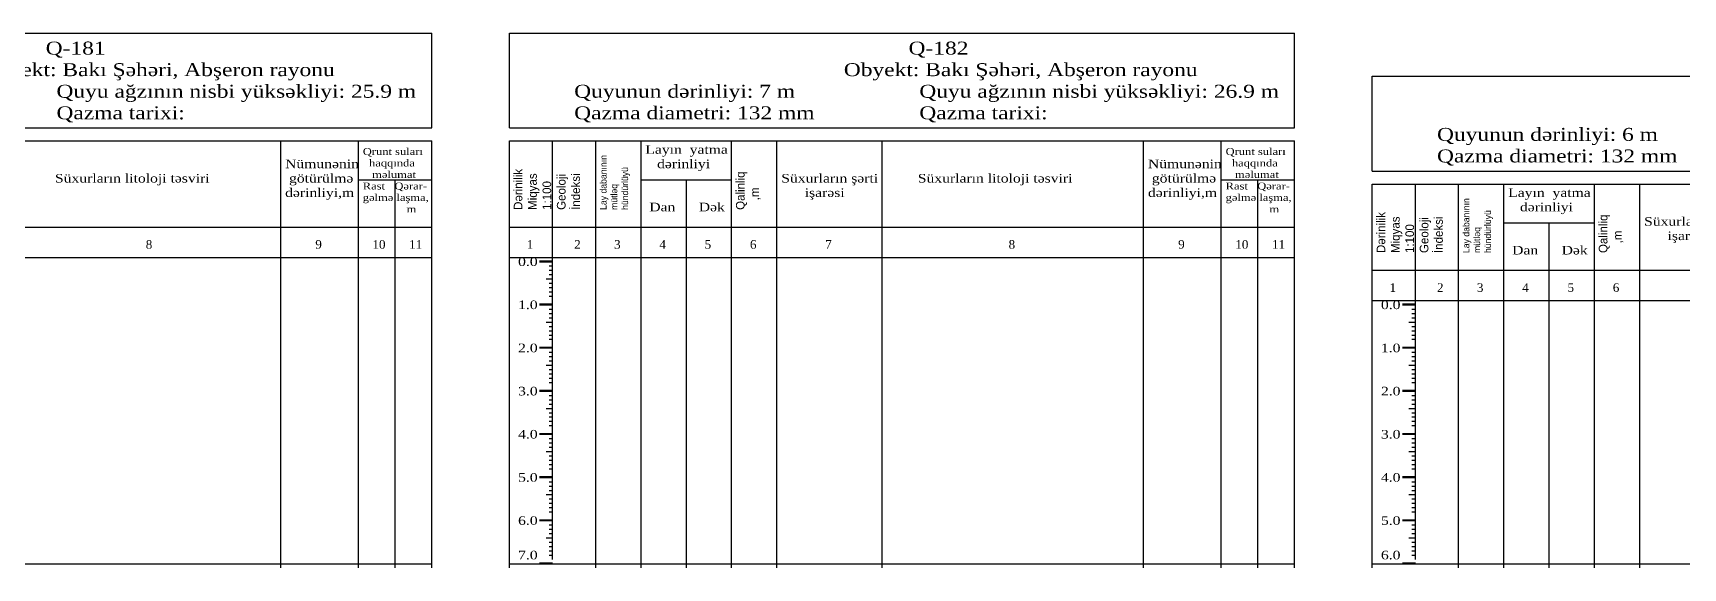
# Model space of a CAD drawing. Header units: metres. Extents: x -12 to 2972, y -44 to 382.
# Drawn here: x 1479.6 to 1862, y 258 to 382 of the extents above; entities that cross this region are included whole.
import ezdxf

# ---------------------------------------------------------------- set-up
doc = ezdxf.new("R2010")
doc.units = ezdxf.units.M
doc.styles.add('Times New Roman', font='Times New Roman')
doc.styles.add('Times New Roman_Bold', font='Times New Roman', dxfattribs={"width": 1.2})

msp = doc.modelspace()

# ---------------------------------------------------------------- linework, layer by layer
at = {"color": 7}
for p, q in [((1390, 382), (1572, 382)), ((1572, 360), (1572, 382)), ((1590, 382), (1772, 382)), ((1590, 360), (1590, 382)), ((1772, 360), (1772, 382)), ((1790, 372), (1972, 372)), ((1790, 350), (1790, 372)), ((1390, 360), (1572, 360)), ((1590, 360), (1772, 360)), ((1390, 357), (1572, 357)), ((1537, 258), (1537, 357)), ((1555, 258), (1555, 357)), ((1572, 259), (1572, 357)), ((1572, 258), (1572, 357)), ((1590, 357), (1772, 357)), ((1590, 258), (1590, 357)), ((1600, 330), (1600, 357)), ((1610, 258), (1610, 357)), ((1620.5, 258), (1620.5, 357)), ((1641.5, 258), (1641.5, 357)), ((1652, 258), (1652, 357)), ((1676.4, 258), (1676.4, 357)), ((1737, 258), (1737, 357)), ((1755, 258), (1755, 357)), ((1772, 259), (1772, 357)), ((1772, 258), (1772, 357)), ((1790, 350), (1972, 350)), ((1555, 348), (1572, 348)), ((1563.5, 258), (1563.5, 348)), ((1620.5, 348), (1641.5, 348)), ((1631, 258), (1631, 348)), ((1755, 348), (1772, 348)), ((1763.5, 258), (1763.5, 348)), ((1790, 347), (1972, 347)), ((1790, 258), (1790, 347)), ((1800, 320), (1800, 347)), ((1810, 258), (1810, 347)), ((1820.5, 258), (1820.5, 347)), ((1841.5, 258), (1841.5, 347)), ((1852, 258), (1852, 347)), ((1390, 337), (1572, 337)), ((1590, 337), (1772, 337)), ((1820.5, 338), (1841.5, 338)), ((1831, 258), (1831, 338)), ((1390, 330), (1572, 330)), ((1590, 330), (1772, 330)), ((1790, 327), (1972, 327)), ((1790, 320), (1972, 320)), ((1390, 259), (1572, 259)), ((1590, 259), (1772, 259)), ((1790, 259), (1972, 259))]:
    msp.add_line(p, q, dxfattribs=at)
for p, q in [((1597, 329.19), (1600, 329.19)), ((1597, 329.18), (1600, 329.18)), ((1597, 329.17), (1600, 329.17)), ((1597, 329.16), (1600, 329.16)), ((1597, 329.15), (1600, 329.15)), ((1597, 329.14), (1600, 329.14)), ((1597, 329.13), (1600, 329.13)), ((1597, 329.12), (1600, 329.12)), ((1597, 329.11), (1600, 329.11)), ((1597, 329.1), (1600, 329.1)), ((1597, 329.09), (1600, 329.09)), ((1597, 329.08), (1600, 329.08)), ((1597, 329.07), (1600, 329.07)), ((1597, 329.06), (1600, 329.06)), ((1597, 329.05), (1600, 329.05)), ((1597, 329.04), (1600, 329.04)), ((1597, 329.03), (1600, 329.03)), ((1597, 329.02), (1600, 329.02)), ((1597, 329.01), (1600, 329.01)), ((1597, 329), (1600, 329)), ((1599.2, 329), (1600, 329)), ((1600, 260), (1600, 330)), ((1599.2, 328), (1600, 328)), ((1599.2, 327), (1600, 327)), ((1599.2, 326), (1600, 326)), ((1598.5, 325), (1600, 325)), ((1599.2, 324), (1600, 324)), ((1599.2, 323), (1600, 323)), ((1599.2, 322), (1600, 322)), ((1597, 319.19), (1600, 319.19)), ((1597, 319.18), (1600, 319.18)), ((1597, 319.17), (1600, 319.17)), ((1597, 319.16), (1600, 319.16)), ((1597, 319.15), (1600, 319.15)), ((1597, 319.14), (1600, 319.14)), ((1597, 319.13), (1600, 319.13)), ((1597, 319.12), (1600, 319.12)), ((1597, 319.11), (1600, 319.11)), ((1597, 319.1), (1600, 319.1)), ((1597, 319.09), (1600, 319.09)), ((1597, 319.08), (1600, 319.08)), ((1597, 319.07), (1600, 319.07)), ((1597, 319.06), (1600, 319.06)), ((1597, 319.05), (1600, 319.05)), ((1597, 319.04), (1600, 319.04)), ((1597, 319.03), (1600, 319.03)), ((1597, 319.02), (1600, 319.02)), ((1597, 319.01), (1600, 319.01)), ((1597, 319), (1600, 319)), ((1599.2, 321), (1600, 321)), ((1599.2, 319), (1600, 319)), ((1599.2, 318), (1600, 318)), ((1797, 319.19), (1800, 319.19)), ((1797, 319.18), (1800, 319.18)), ((1797, 319.17), (1800, 319.17)), ((1797, 319.16), (1800, 319.16)), ((1797, 319.15), (1800, 319.15)), ((1797, 319.14), (1800, 319.14)), ((1797, 319.13), (1800, 319.13)), ((1797, 319.12), (1800, 319.12)), ((1797, 319.11), (1800, 319.11)), ((1797, 319.1), (1800, 319.1)), ((1797, 319.09), (1800, 319.09)), ((1797, 319.08), (1800, 319.08)), ((1797, 319.07), (1800, 319.07)), ((1797, 319.06), (1800, 319.06)), ((1797, 319.05), (1800, 319.05)), ((1797, 319.04), (1800, 319.04)), ((1797, 319.03), (1800, 319.03)), ((1797, 319.02), (1800, 319.02)), ((1797, 319.01), (1800, 319.01)), ((1797, 319), (1800, 319)), ((1799.2, 319), (1800, 319)), ((1799.2, 318), (1800, 318)), ((1800, 260), (1800, 320)), ((1598.5, 315), (1600, 315)), ((1599.2, 317), (1600, 317)), ((1599.2, 316), (1600, 316)), ((1599.2, 314), (1600, 314)), ((1798.5, 315), (1800, 315)), ((1799.2, 317), (1800, 317)), ((1799.2, 316), (1800, 316)), ((1799.2, 314), (1800, 314)), ((1599.2, 313), (1600, 313)), ((1599.2, 312), (1600, 312)), ((1599.2, 311), (1600, 311)), ((1799.2, 313), (1800, 313)), ((1799.2, 312), (1800, 312)), ((1799.2, 311), (1800, 311)), ((1597, 309.19), (1600, 309.19)), ((1597, 309.18), (1600, 309.18)), ((1597, 309.17), (1600, 309.17)), ((1597, 309.16), (1600, 309.16)), ((1597, 309.15), (1600, 309.15)), ((1597, 309.14), (1600, 309.14)), ((1597, 309.13), (1600, 309.13)), ((1597, 309.12), (1600, 309.12)), ((1597, 309.11), (1600, 309.11)), ((1597, 309.1), (1600, 309.1)), ((1597, 309.09), (1600, 309.09)), ((1597, 309.08), (1600, 309.08)), ((1597, 309.07), (1600, 309.07)), ((1597, 309.06), (1600, 309.06)), ((1597, 309.05), (1600, 309.05)), ((1597, 309.04), (1600, 309.04)), ((1597, 309.03), (1600, 309.03)), ((1597, 309.02), (1600, 309.02)), ((1597, 309.01), (1600, 309.01)), ((1597, 309), (1600, 309)), ((1599.2, 309), (1600, 309)), ((1599.2, 308), (1600, 308)), ((1599.2, 307), (1600, 307)), ((1599.2, 306), (1600, 306)), ((1797, 309.19), (1800, 309.19)), ((1797, 309.18), (1800, 309.18)), ((1797, 309.17), (1800, 309.17)), ((1797, 309.16), (1800, 309.16)), ((1797, 309.15), (1800, 309.15)), ((1797, 309.14), (1800, 309.14)), ((1797, 309.13), (1800, 309.13)), ((1797, 309.12), (1800, 309.12)), ((1797, 309.11), (1800, 309.11)), ((1797, 309.1), (1800, 309.1)), ((1797, 309.09), (1800, 309.09)), ((1797, 309.08), (1800, 309.08)), ((1797, 309.07), (1800, 309.07)), ((1797, 309.06), (1800, 309.06)), ((1797, 309.05), (1800, 309.05)), ((1797, 309.04), (1800, 309.04)), ((1797, 309.03), (1800, 309.03)), ((1797, 309.02), (1800, 309.02)), ((1797, 309.01), (1800, 309.01)), ((1797, 309), (1800, 309)), ((1799.2, 309), (1800, 309)), ((1799.2, 308), (1800, 308)), ((1799.2, 307), (1800, 307)), ((1799.2, 306), (1800, 306)), ((1598.5, 305), (1600, 305)), ((1599.2, 304), (1600, 304)), ((1599.2, 303), (1600, 303)), ((1798.5, 305), (1800, 305)), ((1799.2, 304), (1800, 304)), ((1799.2, 303), (1800, 303)), ((1597, 299.19), (1600, 299.19)), ((1597, 299.18), (1600, 299.18)), ((1597, 299.17), (1600, 299.17)), ((1597, 299.16), (1600, 299.16)), ((1597, 299.15), (1600, 299.15)), ((1597, 299.14), (1600, 299.14)), ((1597, 299.13), (1600, 299.13)), ((1597, 299.12), (1600, 299.12)), ((1597, 299.11), (1600, 299.11)), ((1597, 299.1), (1600, 299.1)), ((1597, 299.09), (1600, 299.09)), ((1597, 299.08), (1600, 299.08)), ((1597, 299.07), (1600, 299.07)), ((1597, 299.06), (1600, 299.06)), ((1597, 299.05), (1600, 299.05)), ((1597, 299.04), (1600, 299.04)), ((1597, 299.03), (1600, 299.03)), ((1597, 299.02), (1600, 299.02)), ((1597, 299.01), (1600, 299.01)), ((1597, 299), (1600, 299)), ((1599.2, 302), (1600, 302)), ((1599.2, 301), (1600, 301)), ((1599.2, 299), (1600, 299)), ((1797, 299.19), (1800, 299.19)), ((1797, 299.18), (1800, 299.18)), ((1797, 299.17), (1800, 299.17)), ((1797, 299.16), (1800, 299.16)), ((1797, 299.15), (1800, 299.15)), ((1797, 299.14), (1800, 299.14)), ((1797, 299.13), (1800, 299.13)), ((1797, 299.12), (1800, 299.12)), ((1797, 299.11), (1800, 299.11)), ((1797, 299.1), (1800, 299.1)), ((1797, 299.09), (1800, 299.09)), ((1797, 299.08), (1800, 299.08)), ((1797, 299.07), (1800, 299.07)), ((1797, 299.06), (1800, 299.06)), ((1797, 299.05), (1800, 299.05)), ((1797, 299.04), (1800, 299.04)), ((1797, 299.03), (1800, 299.03)), ((1797, 299.02), (1800, 299.02)), ((1797, 299.01), (1800, 299.01)), ((1797, 299), (1800, 299)), ((1799.2, 302), (1800, 302)), ((1799.2, 301), (1800, 301)), ((1799.2, 299), (1800, 299)), ((1598.5, 295), (1600, 295)), ((1599.2, 298), (1600, 298)), ((1599.2, 297), (1600, 297)), ((1599.2, 296), (1600, 296)), ((1798.5, 295), (1800, 295)), ((1799.2, 298), (1800, 298)), ((1799.2, 297), (1800, 297)), ((1799.2, 296), (1800, 296)), ((1599.2, 294), (1600, 294)), ((1599.2, 293), (1600, 293)), ((1599.2, 292), (1600, 292)), ((1599.2, 291), (1600, 291)), ((1799.2, 294), (1800, 294)), ((1799.2, 293), (1800, 293)), ((1799.2, 292), (1800, 292)), ((1799.2, 291), (1800, 291)), ((1597, 289.19), (1600, 289.19)), ((1597, 289.18), (1600, 289.18)), ((1597, 289.17), (1600, 289.17)), ((1597, 289.16), (1600, 289.16)), ((1597, 289.15), (1600, 289.15)), ((1597, 289.14), (1600, 289.14)), ((1597, 289.13), (1600, 289.13)), ((1597, 289.12), (1600, 289.12)), ((1597, 289.11), (1600, 289.11)), ((1597, 289.1), (1600, 289.1)), ((1597, 289.09), (1600, 289.09)), ((1597, 289.08), (1600, 289.08)), ((1597, 289.07), (1600, 289.07)), ((1597, 289.06), (1600, 289.06)), ((1597, 289.05), (1600, 289.05)), ((1597, 289.04), (1600, 289.04)), ((1597, 289.03), (1600, 289.03)), ((1597, 289.02), (1600, 289.02)), ((1597, 289.01), (1600, 289.01)), ((1597, 289), (1600, 289)), ((1599.2, 289), (1600, 289)), ((1599.2, 288), (1600, 288)), ((1599.2, 287), (1600, 287)), ((1797, 289.19), (1800, 289.19)), ((1797, 289.18), (1800, 289.18)), ((1797, 289.17), (1800, 289.17)), ((1797, 289.16), (1800, 289.16)), ((1797, 289.15), (1800, 289.15)), ((1797, 289.14), (1800, 289.14)), ((1797, 289.13), (1800, 289.13)), ((1797, 289.12), (1800, 289.12)), ((1797, 289.11), (1800, 289.11)), ((1797, 289.1), (1800, 289.1)), ((1797, 289.09), (1800, 289.09)), ((1797, 289.08), (1800, 289.08)), ((1797, 289.07), (1800, 289.07)), ((1797, 289.06), (1800, 289.06)), ((1797, 289.05), (1800, 289.05)), ((1797, 289.04), (1800, 289.04)), ((1797, 289.03), (1800, 289.03)), ((1797, 289.02), (1800, 289.02)), ((1797, 289.01), (1800, 289.01)), ((1797, 289), (1800, 289)), ((1799.2, 289), (1800, 289)), ((1799.2, 288), (1800, 288)), ((1799.2, 287), (1800, 287)), ((1598.5, 285), (1600, 285)), ((1599.2, 286), (1600, 286)), ((1599.2, 284), (1600, 284)), ((1798.5, 285), (1800, 285)), ((1799.2, 286), (1800, 286)), ((1799.2, 284), (1800, 284)), ((1599.2, 283), (1600, 283)), ((1599.2, 282), (1600, 282)), ((1599.2, 281), (1600, 281)), ((1799.2, 283), (1800, 283)), ((1799.2, 282), (1800, 282)), ((1799.2, 281), (1800, 281)), ((1597, 279.19), (1600, 279.19)), ((1597, 279.18), (1600, 279.18)), ((1597, 279.17), (1600, 279.17)), ((1597, 279.16), (1600, 279.16)), ((1597, 279.15), (1600, 279.15)), ((1597, 279.14), (1600, 279.14)), ((1597, 279.13), (1600, 279.13)), ((1597, 279.12), (1600, 279.12)), ((1597, 279.11), (1600, 279.11)), ((1597, 279.1), (1600, 279.1)), ((1597, 279.09), (1600, 279.09)), ((1597, 279.08), (1600, 279.08)), ((1597, 279.07), (1600, 279.07)), ((1597, 279.06), (1600, 279.06)), ((1597, 279.05), (1600, 279.05)), ((1597, 279.04), (1600, 279.04)), ((1597, 279.03), (1600, 279.03)), ((1597, 279.02), (1600, 279.02)), ((1597, 279.01), (1600, 279.01)), ((1597, 279), (1600, 279)), ((1599.2, 279), (1600, 279)), ((1599.2, 278), (1600, 278)), ((1599.2, 277), (1600, 277)), ((1599.2, 276), (1600, 276)), ((1797, 279.19), (1800, 279.19)), ((1797, 279.18), (1800, 279.18)), ((1797, 279.17), (1800, 279.17)), ((1797, 279.16), (1800, 279.16)), ((1797, 279.15), (1800, 279.15)), ((1797, 279.14), (1800, 279.14)), ((1797, 279.13), (1800, 279.13)), ((1797, 279.12), (1800, 279.12)), ((1797, 279.11), (1800, 279.11)), ((1797, 279.1), (1800, 279.1)), ((1797, 279.09), (1800, 279.09)), ((1797, 279.08), (1800, 279.08)), ((1797, 279.07), (1800, 279.07)), ((1797, 279.06), (1800, 279.06)), ((1797, 279.05), (1800, 279.05)), ((1797, 279.04), (1800, 279.04)), ((1797, 279.03), (1800, 279.03)), ((1797, 279.02), (1800, 279.02)), ((1797, 279.01), (1800, 279.01)), ((1797, 279), (1800, 279)), ((1799.2, 279), (1800, 279)), ((1799.2, 278), (1800, 278)), ((1799.2, 277), (1800, 277)), ((1799.2, 276), (1800, 276)), ((1598.5, 275), (1600, 275)), ((1599.2, 274), (1600, 274)), ((1599.2, 273), (1600, 273)), ((1599.2, 272), (1600, 272)), ((1798.5, 275), (1800, 275)), ((1799.2, 274), (1800, 274)), ((1799.2, 273), (1800, 273)), ((1799.2, 272), (1800, 272)), ((1597, 269.19), (1600, 269.19)), ((1597, 269.18), (1600, 269.18)), ((1597, 269.17), (1600, 269.17)), ((1597, 269.16), (1600, 269.16)), ((1597, 269.15), (1600, 269.15)), ((1597, 269.14), (1600, 269.14)), ((1597, 269.13), (1600, 269.13)), ((1597, 269.12), (1600, 269.12)), ((1597, 269.11), (1600, 269.11)), ((1597, 269.1), (1600, 269.1)), ((1597, 269.09), (1600, 269.09)), ((1597, 269.08), (1600, 269.08)), ((1597, 269.07), (1600, 269.07)), ((1597, 269.06), (1600, 269.06)), ((1597, 269.05), (1600, 269.05)), ((1597, 269.04), (1600, 269.04)), ((1597, 269.03), (1600, 269.03)), ((1597, 269.02), (1600, 269.02)), ((1597, 269.01), (1600, 269.01)), ((1597, 269), (1600, 269)), ((1599.2, 271), (1600, 271)), ((1599.2, 269), (1600, 269)), ((1599.2, 268), (1600, 268)), ((1797, 269.19), (1800, 269.19)), ((1797, 269.18), (1800, 269.18)), ((1797, 269.17), (1800, 269.17)), ((1797, 269.16), (1800, 269.16)), ((1797, 269.15), (1800, 269.15)), ((1797, 269.14), (1800, 269.14)), ((1797, 269.13), (1800, 269.13)), ((1797, 269.12), (1800, 269.12)), ((1797, 269.11), (1800, 269.11)), ((1797, 269.1), (1800, 269.1)), ((1797, 269.09), (1800, 269.09)), ((1797, 269.08), (1800, 269.08)), ((1797, 269.07), (1800, 269.07)), ((1797, 269.06), (1800, 269.06)), ((1797, 269.05), (1800, 269.05)), ((1797, 269.04), (1800, 269.04)), ((1797, 269.03), (1800, 269.03)), ((1797, 269.02), (1800, 269.02)), ((1797, 269.01), (1800, 269.01)), ((1797, 269), (1800, 269)), ((1799.2, 271), (1800, 271)), ((1799.2, 269), (1800, 269)), ((1799.2, 268), (1800, 268)), ((1598.5, 265), (1600, 265)), ((1599.2, 267), (1600, 267)), ((1599.2, 266), (1600, 266)), ((1599.2, 264), (1600, 264)), ((1798.5, 265), (1800, 265)), ((1799.2, 267), (1800, 267)), ((1799.2, 266), (1800, 266)), ((1799.2, 264), (1800, 264)), ((1599.2, 263), (1600, 263)), ((1599.2, 262), (1600, 262)), ((1599.2, 261), (1600, 261)), ((1799.2, 263), (1800, 263)), ((1799.2, 262), (1800, 262)), ((1799.2, 261), (1800, 261)), ((1597, 259.19), (1600, 259.19)), ((1597, 259.18), (1600, 259.18)), ((1597, 259.17), (1600, 259.17)), ((1597, 259.16), (1600, 259.16)), ((1597, 259.15), (1600, 259.15)), ((1597, 259.14), (1600, 259.14)), ((1597, 259.13), (1600, 259.13)), ((1597, 259.12), (1600, 259.12)), ((1597, 259.11), (1600, 259.11)), ((1597, 259.1), (1600, 259.1)), ((1597, 259.09), (1600, 259.09)), ((1597, 259.08), (1600, 259.08)), ((1597, 259.07), (1600, 259.07)), ((1597, 259.06), (1600, 259.06)), ((1597, 259.05), (1600, 259.05)), ((1597, 259.04), (1600, 259.04)), ((1597, 259.03), (1600, 259.03)), ((1597, 259.02), (1600, 259.02)), ((1597, 259.01), (1600, 259.01)), ((1597, 259), (1600, 259)), ((1797, 259.19), (1800, 259.19)), ((1797, 259.18), (1800, 259.18)), ((1797, 259.17), (1800, 259.17)), ((1797, 259.16), (1800, 259.16)), ((1797, 259.15), (1800, 259.15)), ((1797, 259.14), (1800, 259.14)), ((1797, 259.13), (1800, 259.13)), ((1797, 259.12), (1800, 259.12)), ((1797, 259.11), (1800, 259.11)), ((1797, 259.1), (1800, 259.1)), ((1797, 259.09), (1800, 259.09)), ((1797, 259.08), (1800, 259.08)), ((1797, 259.07), (1800, 259.07)), ((1797, 259.06), (1800, 259.06)), ((1797, 259.05), (1800, 259.05)), ((1797, 259.04), (1800, 259.04)), ((1797, 259.03), (1800, 259.03)), ((1797, 259.02), (1800, 259.02)), ((1797, 259.01), (1800, 259.01)), ((1797, 259), (1800, 259))]:
    msp.add_line(p, q)

# ---------------------------------------------------------------- texts
at = {"attachment_point": 1}
for s, insert, char_height, style in [('Q-181', (1482.5, 380), 3, 'Times New Roman_Bold'), ('Q-182', (1682.5, 380), 3, 'Times New Roman_Bold'), ('Obyekt: Bakı Şəhəri, Abşeron rayonu', (1467.5, 375), 3, 'Times New Roman_Bold'), ('Obyekt: Bakı Şəhəri, Abşeron rayonu', (1667.5, 375), 3, 'Times New Roman_Bold'), ('Quyu ağzının nisbi yüksəkliyi: 25.9 m', (1485, 370), 3, 'Times New Roman_Bold'), ('Quyunun dərinliyi: 7 m', (1605, 370), 3, 'Times New Roman_Bold'), ('Quyu ağzının nisbi yüksəkliyi: 26.9 m', (1685, 370), 3, 'Times New Roman_Bold'), ('Qazma tarixi:  ', (1485, 365), 3, 'Times New Roman_Bold'), ('Qazma diametri: 132 mm', (1605, 365), 3, 'Times New Roman_Bold'), ('Qazma tarixi:  ', (1685, 365), 3, 'Times New Roman_Bold'), ('Quyunun dərinliyi: 6 m', (1805, 360), 3, 'Times New Roman_Bold'), ('Layın  yatma\\P   dərinliyi\\P \\P \\P Dan      Dək', (1621.5, 356), 2, 'Times New Roman_Bold'), ('\\PNümunənin\\P götürülmə\\Pdərinliyi,m', (1538, 356), 2, 'Times New Roman_Bold'), (' \\PQrunt suları\\P  haqqında\\P   məlumat\\PRast   Qərar-\\Pgəlmə laşma,\\P              m ', (1556, 358), 1.6, 'Times New Roman_Bold'), ('\\PNümunənin\\P götürülmə\\Pdərinliyi,m', (1738, 356), 2, 'Times New Roman_Bold'), (' \\PQrunt suları\\P  haqqında\\P   məlumat\\PRast   Qərar-\\Pgəlmə laşma,\\P              m ', (1756, 358), 1.6, 'Times New Roman_Bold'), ('Qazma diametri: 132 mm', (1805, 355), 3, 'Times New Roman_Bold'), ('\\P \\P        Süxurların litoloji təsviri', (1477.4, 356), 2, 'Times New Roman_Bold'), ('\\P\\PSüxurların şərti\\P      işarəsi', (1653, 356), 2, 'Times New Roman_Bold'), ('\\P \\P        Süxurların litoloji təsviri', (1677.4, 356), 2, 'Times New Roman_Bold'), ('Layın  yatma\\P   dərinliyi\\P \\P \\P Dan      Dək', (1821.5, 346), 2, 'Times New Roman_Bold'), ('\\P\\PSüxurların şərti\\P      işarəsi', (1853, 346), 2, 'Times New Roman_Bold'), ('8', (1505.7, 334), 2, 'Times New Roman'), ('9', (1545, 334), 2, 'Times New Roman'), ('10', (1558.25, 334), 2, 'Times New Roman'), ('11', (1566.75, 334), 2, 'Times New Roman'), ('1', (1594, 334), 2, 'Times New Roman'), ('2', (1605, 334), 2, 'Times New Roman'), ('3', (1614.25, 334), 2, 'Times New Roman'), ('4', (1624.75, 334), 2, 'Times New Roman'), ('5', (1635.25, 334), 2, 'Times New Roman'), ('6', (1645.75, 334), 2, 'Times New Roman'), ('7', (1663.2, 334), 2, 'Times New Roman'), ('8', (1705.7, 334), 2, 'Times New Roman'), ('9', (1745, 334), 2, 'Times New Roman'), ('10', (1758.25, 334), 2, 'Times New Roman'), ('11', (1766.75, 334), 2, 'Times New Roman'), ('0.0', (1592, 330), 2, 'Times New Roman_Bold'), ('1', (1794, 324), 2, 'Times New Roman'), ('2', (1805, 324), 2, 'Times New Roman'), ('3', (1814.25, 324), 2, 'Times New Roman'), ('4', (1824.75, 324), 2, 'Times New Roman'), ('5', (1835.25, 324), 2, 'Times New Roman'), ('6', (1845.75, 324), 2, 'Times New Roman'), ('1.0', (1592, 320), 2, 'Times New Roman_Bold'), ('0.0', (1792, 320), 2, 'Times New Roman_Bold'), ('2.0', (1592, 310), 2, 'Times New Roman_Bold'), ('1.0', (1792, 310), 2, 'Times New Roman_Bold'), ('3.0', (1592, 300), 2, 'Times New Roman_Bold'), ('2.0', (1792, 300), 2, 'Times New Roman_Bold'), ('4.0', (1592, 290), 2, 'Times New Roman_Bold'), ('3.0', (1792, 290), 2, 'Times New Roman_Bold'), ('5.0', (1592, 280), 2, 'Times New Roman_Bold'), ('4.0', (1792, 280), 2, 'Times New Roman_Bold'), ('6.0', (1592, 270), 2, 'Times New Roman_Bold'), ('5.0', (1792, 270), 2, 'Times New Roman_Bold'), ('7.0', (1592, 262), 2, 'Times New Roman_Bold'), ('6.0', (1792, 262), 2, 'Times New Roman_Bold')]:
    msp.add_mtext(s, dxfattribs=dict(at, insert=insert, char_height=char_height, style=style))
at = {"attachment_point": 1, "rotation": 90}
for s, insert, char_height in [('Lay dabanının\\Pmütləq\\Phündürlüyü', (1611, 341), 1.5), ('Dərinilik\\PMiqyas\\P1:100', (1591, 341), 2), ('Geoloji\\Pİndeksi', (1601, 341), 2), ('Qalinliq\\P   ,m', (1642.5, 341), 2), ('Dərinilik\\PMiqyas\\P1:100', (1791, 331), 2), ('Lay dabanının\\Pmütləq\\Phündürlüyü', (1811, 331), 1.5), ('Geoloji\\Pİndeksi', (1801, 331), 2), ('Qalinliq\\P   ,m', (1842.5, 331), 2)]:
    msp.add_mtext(s, dxfattribs=dict(at, insert=insert, char_height=char_height))

doc.saveas('drawing.dxf')
